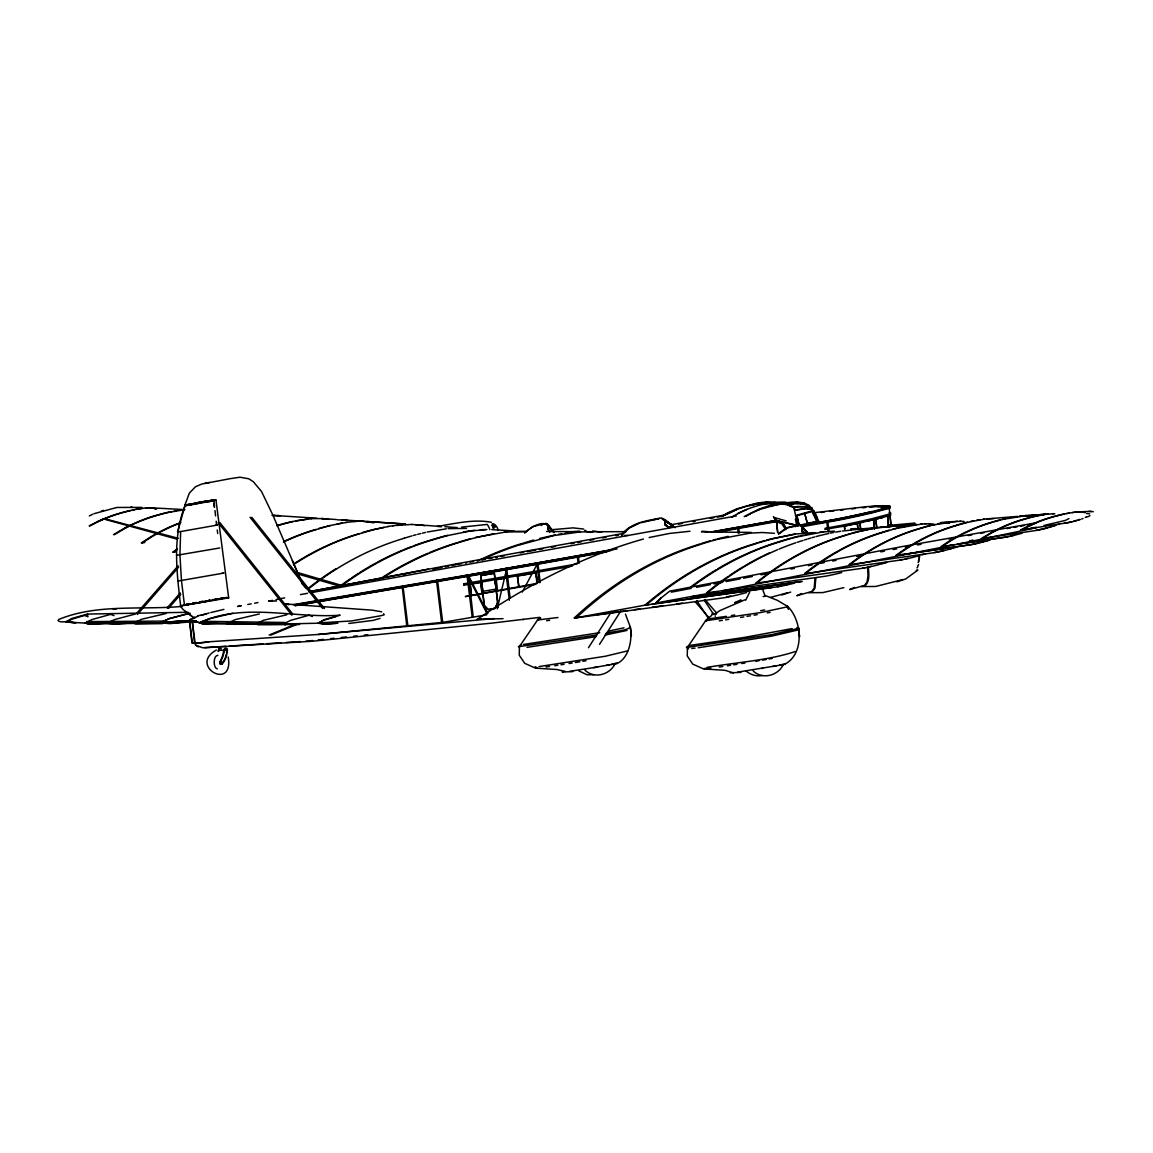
<?xml version="1.0" encoding="UTF-8"?>
<svg xmlns="http://www.w3.org/2000/svg" width="1153" height="1153" viewBox="0 0 1153 1153"><rect width="100%" height="100%" fill="white"/><g stroke="black" fill="none" stroke-linecap="round" stroke-linejoin="round"><path stroke-width="1.5" d="M226.781 650.249L226.579 652.67M885.518 506.7L885.201 505.735L888.3 505.864L889.885 506.225L889.972 507.594L871.048 512.624A266.055 23.406 -6.5 0 1 868.295 513.272M890.822 515.045L886.542 516.328M222.313 663.811A1.571 1.254 -89.8 0 1 220.396 661.836A26.332 21.013 -89.7 0 0 224.302 650.321C223.149 647.078 228.928 647.611 227.3 650.681A19.529 15.58 -89.8 0 1 222.313 663.811L221.78 663.811A1.571 1.254 -89.8 0 1 219.863 661.836A26.332 21.013 -89.7 0 0 223.783 650.321L223.797 650.119M215.899 525.105L217.427 525.047L180.661 531.562L179.911 554.852L181.468 580.564L184.451 605.08L180.603 605.628C176.798 572.464 172.244 537.658 184.97 505.763L206.834 501.469M537.255 583.072L536.044 573.113L537.24 583.231M518.605 586.373L517.769 576.082M189.308 621.02L195.924 621.553M804.578 533.81L801.868 530.539L801.926 528.218M801.71 529.89L802.574 527.281L801.854 528.405L802.502 527.397L806.639 532.412L802.502 527.397M665.137 522.093L665.094 524.629L668.942 527.829L672.314 525.927L665.973 521.113L664.791 523.938L666.088 520.983L672.603 525.898L669.028 527.815L665.195 524.5L669.028 527.815M786.274 528.78L782.483 522.713L776.387 520.349L758.717 523.534M222.154 662.312L221.996 663.494L220.266 663.998L219.877 661.836L221.607 661.332M522.266 592.065L536.549 565.33L536.419 563.01M189.596 621.251L192.119 621.885L192.421 620.89M627.679 650.883L605.339 656.244L539.042 666.578M800.571 525.191L806.999 532.182L801.292 525.955M806.999 532.182L802.301 526.503M491.971 525.264L493.715 525.004L495.516 526.69L493.902 528.117L491.971 525.264L493.859 526.69L492.763 528.031M630.345 627.419C632.608 640.246 628.659 661.101 613.785 664.69M786.822 605.527C802.949 620.184 805.198 657.08 781.864 665.468M189.611 621.323A10.968 0.966 -6.4 0 0 192.147 621.957L192.263 621.381M496.381 607.054L497.606 601.895M497.217 608.798L506.052 571.47M192.003 620.631L192.176 621.957A10.968 0.966 -6.4 0 0 196.096 621.842M177.533 531.994L184.956 505.763L214.386 500.661L204.283 502.29M572.176 566.137L464.01 585.133L463.852 583.793L577.293 563.86M481.536 580.737L482.876 591.345L495.992 589.111L494.824 578.431M663.912 519.614L665.555 520.334L662.413 518.446L672.372 525.912M859.85 522.799L860.873 530.495L859.85 522.799L863.41 522.05A268.087 23.593 -6.5 0 1 844.515 526.071L825.332 529.313M187.651 612.819L193.156 617.345L183.096 609.476L180.286 606.031L228.683 597.859L215.957 500.013L184.884 505.129L189.294 493.225L195.433 486.782L201.847 484.015L230.427 478.625L239.997 477.212L248.803 478.798L253.386 481.781L261.515 491.452L272.684 514.714L302.518 584.196L305.343 587.641L312.823 592.296L309.898 590.999M537.457 619.997L557.951 617.518M705.492 620.775L760.966 612.502L787.903 606.723L786.735 606.521M707.928 618.916L705.953 620.991L707.899 618.988L726.39 616.351M919.849 555.832L918.84 557.375M919.633 557.591L918.624 559.133M919.359 559.349L918.35 560.891M919.1 561.107L918.091 562.664M918.624 564.624L917.615 566.181M916.995 569.899L915.986 571.441M481.911 592.873L480.844 582.755M745.688 600.209L749.652 592.166M494.233 573.315L480.787 575.506L484.188 605.498L488.252 609.591L495.026 608.438L497.721 603.163L494.32 573.171L481.06 575.606M495.026 608.438L497.88 603.163L494.868 608.424L488.108 609.591L484.303 605.44L480.945 575.506M917.774 566.887L916.966 567.939M621.467 535.078C630.36 522.453 647.597 520.637 661.591 517.913M621.986 535.021L629.264 528.06L639.569 523.102M588.477 647.712L610.614 613.05M599.531 644.354L620.703 611.191M801.868 528.362L802.502 527.425M535.727 584.312L465.308 596.577L537.341 583.346M538.336 618.873L519.426 646.588L519.239 655.178L524.701 663.306L535.468 668.149L556.928 669.518L565.33 671.45M193.171 618.44L194.626 617.014M666.088 520.983C662.716 522.352 671.478 522.237 672.603 525.898M614.563 664.661C608.971 675.168 593.651 678.915 584.859 670.037M782.858 665.454C777.252 675.961 761.931 679.693 753.125 670.83M812.231 591.835L814.897 588.39L815.877 577.812M865.096 585.71C870.155 580.997 868.728 573.445 868.339 567.262M136.876 613.122L178.124 565.835M137.351 614.491L178.614 567.204M180.747 594.285L168.958 607.804L167.3 607.79L180.257 592.93M596.764 635.029L518.403 646.747L521.257 644.642M778.506 533.882L786.505 527.815L800.11 524.485M524.586 532.744L532.6 526.676L546.248 523.347L554.002 532.686M57.953 620.357C58.717 622.807 66.571 621.626 69.425 621.251L66.067 621.813L75.709 622.822M778.765 533.983L786.62 528.088L800.023 525.191M524.86 532.845C530.308 527.512 544.893 517.856 549.851 528.117M541.449 525.523L542.141 524.788M795.296 526.662L796.002 525.927M66.067 621.813L71.659 618.541L87.469 614.059L188.184 612.286M337.887 623.196L324.786 624.119L318.704 622.951L324.324 619.68L340.121 615.198C293.597 618.541 243.225 602.197 199.527 622.735C187.089 618.383 173.57 622.447 160.656 622.577L169.707 618.484L190.245 613.252M539.863 618.21L537.932 620.199L540.714 618.123M1089.974 515.535L1088.72 516.385A15.104 11.991 -89.8 0 1 1086.832 516.962M715.653 592.08L655.826 603.033L660.525 598.378M655.826 603.033L660.539 598.393M193.805 618.512L194.713 617.763M797.53 630.071L771.688 636.125L698.286 647.755M917.918 570.058L905.739 578.95L896.861 581.847M167.3 607.79L168.958 607.804M75.839 622.735L66.398 622.072L71.933 619.175L84.183 615.515L87.556 616.408M232.834 613.209L209.01 618.858L200.103 622.966L283.566 624.004L317.983 623.211L323.517 620.3L335.768 616.639M66.398 622.072L85.149 623.081L92.053 619.521L110.645 614.362L114.046 615.616M259.339 613.972L235.327 619.608L226.954 623.542L283.566 623.975L290.47 620.415L309.047 615.255L312.42 616.509M190.922 618.858L188.66 620.775L191.254 621.827L188.66 620.775L197.927 616.192M660.554 598.378L669.662 591.158L902.54 546.508L1036.057 522.828L1021.111 530.106M106.422 623.124L92.6 624.133L85.149 623.11L133.517 623.124L141.862 619.19L165.931 613.555M85.149 623.081L160.166 622.779L169.059 618.671L189.106 613.252M686.885 647.179L688.629 648.851M1034.817 527.973L1036.043 527.108M142.194 542.977L150.524 537.557M709.354 617.648L706.371 619.651L687.433 647.381L687.246 655.971L692.722 664.099L703.489 668.927L724.978 670.311L733.467 672.876M713.837 614.65L719.818 610.643L744.78 599.848M503.068 618.671L477.328 619.219C528.362 584.485 583.836 555.804 643.417 539.027M982.212 538.552L992.863 532.182A230.715 182.895 -89.8 0 1 1027.438 518.389A250.662 198.705 -89.8 0 1 1037.152 515.924L1044.214 514.598M113.498 534.646L124.308 528.29A230.715 185.676 -89.7 0 1 159.402 514.497A250.662 201.717 -89.7 0 1 169.275 512.033L171.61 511.557M114.363 534.661L125.173 528.29A230.715 185.676 -89.7 0 1 160.281 514.497A253.574 204.067 -89.7 0 1 167.891 512.537L182.16 510.087M1085.261 517.423L1086.184 516.861M731.578 517.279C747.648 507.176 766.803 501.656 785.813 502.117M736.868 509.511L721.591 516.501L727.601 512.97M721.591 516.501L736.623 509.511L746.755 506.181M744.175 516.616L759.25 509.006L769.181 505.663M745.775 516.313L750.444 513.661M672.242 525.941L668.971 527.815L665.05 524.629M813.514 510.592L816.915 517.366M89.185 525.912L97.919 521.459A223.365 179.753 -89.7 0 1 126.181 511.528A245.964 197.941 -89.7 0 1 130.577 510.433M89.862 525.912L98.596 521.473M992.488 532.182L997.46 529.602M124.524 528.276L129.568 525.696M58.616 619.507C97.601 603.423 141.127 610.211 182.102 606.392M380.072 618.383L373.226 620.372L348.84 623.456M749.652 505.663L752.03 504.553M740.961 599.805L734.692 602.731L741.422 601.001M801.551 593.521L796.838 595.712L811.64 591.547L814.205 588.145L815.099 577.682M854.416 587.396L849.703 589.587L864.505 585.421L867.07 582.02L868.022 575.664L867.532 566.815M750.646 505.475L757.146 503.76M750.589 505.446L756.296 503.976M403.694 574.857L405.092 574.324M737.718 513.546L746.913 509.352M97.919 521.459L104.361 518.634L178.268 538.307M727.5 512.97L736.666 508.905M750.199 513.661L759.452 509.612M1057.805 524.601L1059.42 523.88M465.74 563.212L466.533 562.866M888.833 507.161L889.871 506.772L882.16 508.977M217.888 655.351C213.017 655.394 213.118 668.264 217.283 668.87M536.88 583.404L536.044 572.825L525.883 574.626M496.568 557.533L497.375 557.187M496.035 557.519L496.381 557.36A20.581 12.251 79.8 0 1 497.217 557.115M94.027 513.69L116.842 507.464L141.733 507.378M693.198 521.761L694.884 521.286M269.139 635.015L295.327 624.306M270.739 635.101L296.912 624.393M1081.701 519.009L1082.998 518.49M373.053 580.492L375.301 580.06M403.377 574.756L405.611 574.324M1053.381 525.927L1055.197 525.278M1056.09 525.278L1044.762 528.65A252.608 200.247 -89.8 0 1 1036.706 530.38L981.318 538.552L991.969 532.182A230.715 182.895 -89.8 0 1 1026.545 518.389A253.574 201.011 -89.8 0 1 1029.96 517.423M736.565 508.891L756.714 503.169L766.385 501.886M759.222 509.612L779.442 503.904M699.929 543.957L695.547 545.398A437.996 347.269 -89.8 0 0 574.324 617.907M518.85 544.605L523.289 543.164A455.752 366.712 -89.7 0 1 533.695 540.051M520.637 544.62L553.771 535.583L580.161 531.908M781.849 594.977L790.727 592.08M1078.17 519.974L1079.626 519.499M1080.318 519.499L1072.737 521.646A229.072 181.583 -89.8 0 1 1068.355 522.626L1020.419 530.092L1029.024 525.653A223.365 177.072 -89.8 0 1 1056.854 515.708M757.478 542.789L753.572 544.043A414.95 328.965 -89.8 0 0 645.075 605.051L648.606 604.547M372.361 580.579L374.35 580.233M458.447 542.285L461.085 541.463A440.835 354.749 -89.7 0 1 470.366 538.782M787.701 592.743L770.507 597.413M921.823 554.91L925.182 553.858M843.852 587.626L822.824 592.599L808.613 592.7M902.713 579.599L875.689 586.473L861.478 586.574M701.557 543.438L710.162 540.843M956.572 547.171L944.797 550.457A320.865 254.352 -89.8 0 1 935.04 552.561L848.925 564.768A293.784 232.892 -89.8 0 1 919.114 528.636A318.632 252.593 -89.8 0 1 930.802 525.307L957.307 521.3M1049.59 527.137L1051.507 526.546M986.42 540.872L989.029 540.065M989.937 540.08L979.646 542.89A295.125 233.944 -89.8 0 1 971.143 544.706L896.803 555.487A267.539 212.08 -89.8 0 1 958.157 525.033A292.848 232.142 -89.8 0 1 968.361 522.165L984.287 519.181M563.615 671.579L562.145 672.012L572.796 671.608M882.016 563.558L885.763 562.448M886.657 562.462L875.66 565.474A375.388 297.575 -89.8 0 1 863.453 568.141L755.734 583.202A348.768 276.475 -89.8 0 1 843.448 535.785A373.241 295.874 -89.8 0 1 846.59 534.747M693.89 521.473L694.755 521.214M1021.976 533.262L1013.127 535.612A273.996 217.196 -89.8 0 1 1005.82 537.154L941.943 546.58L950.158 541.161A247.837 196.471 -89.8 0 1 994.794 521.617A271.589 215.294 -89.8 0 1 1003.571 519.239L1022.783 516.184M615.342 663.566L612.762 664.2M201.141 615.27L209.154 612.964M949.683 548.958L952.666 548.093M627.001 630.417L605.138 635.058M184.884 505.129L191.225 503.746M1076.671 520.421L1073.587 521.257M885.59 508.055L889.064 507.133L891.053 524.644M812.548 511.428L817.189 521.646L799.144 525.307L796.867 515.737L812.548 511.428L818.111 523.332L838.577 519.628A266.055 23.406 -6.5 0 0 866.897 513.604M713.03 540.065L715.898 539.273M918.48 555.89L912.009 557.576A346.318 274.529 -89.8 0 1 901.084 559.954L805.616 573.517A319.525 253.3 -89.8 0 1 884.12 532.037A344.127 272.8 -89.8 0 1 897.207 528.276L921.809 524.024M886.758 516.313L879.48 518.187M101.493 511.01L103.554 510.462L102.776 510.664M746.697 592.541L741.754 593.853A455.161 360.875 -89.8 0 1 724.776 597.672L576.111 617.821M1047.673 527.67L1043.869 528.65A252.608 200.247 -89.8 0 1 1035.798 530.38M981.246 542.27L983.812 541.593M1044.07 525.451L1065.516 520.378A76.53 60.72 -89.8 0 1 1068.946 518.605M641.169 522.684L658.694 518.764M878.543 509.914L882.376 508.963M878.759 509.972L882.376 509.035M841.748 572.551L839.125 573.228A410.958 325.78 -89.8 0 1 825.62 576.183L707.524 592.786A382.666 303.34 -89.8 0 1 762.234 556.813M135.55 613.958L114.738 619.536L107.056 623.254L115.286 624.177L128.185 623.182M717.397 538.898L728.192 536.361M874.738 510.865L878.745 509.9M876.554 526.835L875.675 519.138L883.313 517.236L879.681 518.173A256.557 22.57 -6.5 0 1 867.733 521.055L863.222 522.05M795.138 509.986L805.889 508.43L811.712 509.28L811.871 508.459L804.261 506.628L798.308 506.743L793.898 507.306L794.676 508.977M539.503 538.48L555.256 534.949M624.018 627.823L608.813 631.051M792.111 628.616L744.247 637.45L689.206 645.507L686.41 647.525L772.568 634.453L799.058 628.212L796.795 627.751M799 536.102L795.613 536.923A423.9 336.056 -89.8 0 0 792.385 537.759M475.555 537.428L505.504 532.052L526.258 531.663M210.797 612.574L223.884 609.404M874.94 510.851L870.76 511.817A265.767 23.391 -6.5 0 1 838.317 518.821M871.697 520.089L873.614 519.672L874.666 528.91M873.614 519.672L867.546 521.07M898.893 527.656L896.313 528.276A344.127 272.8 -89.8 0 0 892.624 529.227M422.387 533.162L425.644 532.398M746.51 506.181L756.844 503.803M769.08 505.663L779.313 503.27M769.109 506.282L789.272 502.665M935.155 524.5L931.696 525.321A318.632 252.593 -89.8 0 0 919.993 528.564A293.784 232.892 -89.8 0 0 849.79 564.725M290.887 521.877L288.538 522.424A318.632 256.427 -89.7 0 0 276.662 525.667M292.934 521.603L289.417 522.424A318.632 256.427 -89.7 0 0 277.527 525.682M654.327 519.571L659.257 518.432M1002.678 519.225L1005.286 518.634M649.125 537.543L669.461 533.45L689.97 531.245M780.84 664.993L781.979 664.733M800.701 535.684L803.353 535.107M593.881 674.707L587.036 674.779L578.691 670.801M762.176 675.485C756.325 676.753 750.257 674.692 745.847 670.801M828.762 533.464L820.648 535.352A408.681 323.964 -89.8 0 0 816.093 536.549M867.849 529.53L858.985 531.562A373.241 295.874 -89.8 0 0 844.342 535.741A348.768 276.475 -89.8 0 0 756.613 583.173M900.19 527.353L908.362 525.667M1036.043 527.786L957.538 544.173M384.05 527.353L375.056 529.386A373.241 300.371 -89.7 0 0 360.183 533.565A348.768 280.683 -89.7 0 0 293.41 564.696M427.331 532.023L446.427 528.78M854.085 524.038L857.356 523.376L858.048 529.53M970.48 521.459L973.622 520.781M292.055 521.603L307.937 518.994M1022.25 530.02L1027.424 528.924M1030.868 528.204L1034.313 527.469M849.3 525.047L854.272 524.038M1036.259 515.924L1040.928 515.002M197.552 615.817L206.272 614.016M269.024 601.073L272.512 600.353M275.999 599.632L284.719 597.845M611.335 664.488L617.374 662.802M779.428 665.281L785.481 663.58M219.719 547.978L176.539 555.328M844.702 529.155L844.342 526.071L849.473 525.047M1067.188 513.474L1065.343 513.849A245.964 194.987 -89.8 0 0 1057.546 515.694M722.513 590.74L954.151 544.85M204.787 483.395L209.486 482.487M186.224 604.431L189.524 603.783M969.587 540.771L972.945 540.108M612.056 664.373L593.579 667.63M780.149 665.166L737.43 672.185M186.022 604.821L189.409 604.158M805.99 534.516L810.069 533.724M830.434 533.104L833.835 532.441M726.159 581.573L740.125 578.864M743.613 578.186L752.332 576.486M761.052 574.799L769.786 573.099M937.865 523.721L941.554 523.001M790.857 569.049L794.374 568.371M808.44 565.662L811.957 564.999M671.334 592.166L691.267 588.318M696.498 587.295L710.45 584.6M713.938 583.937L722.672 582.251M196.37 502.766L199.8 502.117M388.748 526.46L374.192 529.386A373.241 300.371 -89.7 0 0 362.503 532.571M493.686 533.767L476.722 537.428A440.835 354.749 -89.7 0 0 462.252 541.463L458.289 542.717A414.95 333.923 -89.7 0 0 382.796 577.898M1007.981 518.072L1010.749 517.538M820.734 563.298L824.15 562.65M832.697 561.021L836.112 560.358M856.607 556.452L860.023 555.789M295.716 520.825L311.714 518.634M337.195 523.923L346.52 522.439M342.268 523.131L329.167 525.725A344.127 276.951 -89.7 0 0 326.674 526.359M192.897 603.134L196.313 602.486M199.728 601.852L203.144 601.203M308.73 591.792L457.078 563.774M309.408 591.648L428.368 569.164M247.78 604.475L251.21 603.841M254.568 603.206L257.941 602.572M880.878 551.855L884.38 551.192M893.114 549.549L896.616 548.886M905.35 547.243L908.852 546.58M1064.06 523.332L1067.664 522.626A229.072 181.583 -89.8 0 0 1072.045 521.646M437.203 526.474C454.945 523.577 473.35 518.922 491.308 522.266M196.327 602.86L192.839 603.509L196.241 602.846M441.959 567.377L432.851 569.078L434.479 568.89M445 566.8L448.719 566.109M451.947 565.503L455.421 564.84M188.559 622.029L169.65 623.629L160.166 622.779L163.582 622.144M1066.511 513.474L1069.09 513.114M203.087 501.512L206.358 500.906M456.242 563.918L623.485 533.392M458.029 564.35L461.459 563.716M470.006 562.131L473.436 561.497M481.983 559.911L485.413 559.277M917.572 544.951L921.06 544.302M948.962 539.114L952.436 538.465M135.982 509.28L146.287 507.896M205.047 601.232L210.091 600.309L206.646 600.987M213.464 599.69L216.822 599.07M606.046 633.386C612.056 631.426 627.981 630.85 630.057 627.001M671.161 524.716L723.378 515.247M488.872 558.643L492.345 558.009M501.022 556.423L504.495 555.789M520.133 552.936L523.635 552.301M527.123 551.667L535.857 550.067M539.359 549.433L542.847 548.799M551.581 547.214L555.083 546.58M570.807 543.726L574.295 543.092M577.797 542.458L581.285 541.824M590.019 540.238L593.564 539.59M602.399 537.99L605.93 537.341M678.425 524.183L681.956 523.548M710.248 518.403L713.779 517.769M672.329 525.682L665.612 520.133M968.275 535.568L971.82 534.92M980.655 533.32L984.201 532.672M575.678 617.835L645.536 605.066M767.163 612.892L770.118 612.358M189.928 504.221L213.435 499.998M552.359 530.654L553.123 531.043L548.424 525.364M189.207 604.086L185.777 604.705L189.294 604.086M192.652 603.466L196.096 602.846M199.541 602.226L202.986 601.607M206.43 600.972L209.86 600.353M213.305 599.733L216.75 599.113M220.194 598.493L223.639 597.874M717.31 517.12L720.827 516.486M300.4 594.602L307.491 593.319M311.036 592.685L736.291 515.953M710.94 532.081L776.387 520.349L782.498 522.799L786.346 528.247M800.427 525.653L838.49 518.807A266.055 23.406 -6.5 0 0 870.976 511.817M800.744 525.696L838.49 518.879M802.589 526.662L838.635 520.147A266.055 23.406 -6.5 0 0 871.12 513.143L890.03 508.113A24.026 2.119 -6.5 0 0 890.03 507.565M825.217 529.645L825.058 528.319L839.269 525.754A266.055 23.406 -6.5 0 0 871.754 518.749L890.664 513.719A24.026 2.119 -6.5 0 0 889.078 512.811M192.032 621.092A10.262 0.908 -6.5 0 1 189.726 620.963L192.205 642.87A10.262 0.908 -6.5 0 0 194.511 642.999L192.277 621.092L189.467 621.006L191.96 642.913A10.968 0.966 -6.5 0 0 194.54 643.043L195.116 642.999A10.262 0.908 -6.5 0 0 208.448 641.817L318.214 634.467L494.32 618.57M190.231 504.812L193.747 504.192M197.249 503.558L200.781 502.924M199.7 602.226L203.173 601.607M218.796 598.811L222.27 598.191M185.561 605.094L189.106 604.46M192.609 603.826L196.169 603.206M199.656 602.572L208.52 601.001M211.993 600.367L215.582 599.733M219.027 599.099L222.63 598.479M615.5 549.044L555.314 559.753A1900.173 166.392 -6.4 0 1 462.958 575.823L293.179 604.691M711.084 532.023L758.876 523.505M462.843 576.096L617.129 548.871M610.355 550.86L555.415 560.704A1900.173 167.199 -6.5 0 1 463.074 576.846L295.168 605.556M716.417 531.864L776.459 521.098L775.753 520.061M606.795 551.941L555.458 561.079A1900.173 166.392 -6.4 0 1 463.102 577.149L295.11 605.714M720.092 531.764L776.531 521.66L781.878 523.866L785.755 529.674M763.127 596.562L766.457 595.971L777.367 600.324L785.87 605.397M606.319 665.396L609.663 664.791M772.726 666.477L776.07 665.886M189.986 504.221L213.795 499.998L214.602 507.075M808.195 523.087L816.828 521.574L817.664 523.001M801.364 525.047L804.823 524.442M810.011 523.534L816.915 522.309M760.677 610.643L764.67 609.937M506.801 577.97L496.294 579.8L497.519 590.322M526.027 574.626L517.265 576.14L518.965 586.589M1006.915 528.593L1010.345 528.002M1013.775 527.397L1017.205 526.791M1020.636 526.186L1024.066 525.595M1027.496 524.99L1030.912 524.384M599.69 632.694L523.433 644.469M769.08 658.997L772.15 658.449M577.912 542.443L578.95 542.371M470.222 584.312L471.404 594.818L470.193 584.312L480.844 582.481L482.04 592.988M486.681 614.823L442.68 622.375L318.214 634.467M754.062 615.183L757.19 614.65M617.576 535.237L615.716 535.568L618.469 535.194M314.337 601.506L462.987 576.111A1900.173 167.199 -6.5 0 0 555.328 559.954L555.328 559.954M294.865 604.806L314.466 601.506M1068.399 513.114L1072.924 512.509M595.928 636.687L527.022 647.352M597.485 667.025L569.38 671.392M762.479 660.136L766.01 659.53M746.971 616.379L750.517 615.788M160.166 622.779L163.582 622.202M976.85 520.162L980.108 519.628M582.885 661.289L586.084 660.755M755.748 661.274L758.948 660.741M174.017 511.11L176.438 510.707M184.451 605.08L227.285 597.513L225.743 597.571M812.793 533.248L815.546 532.787M835.536 532.109L840.724 531.259M871.567 528.636L876.266 527.858M740.615 617.446L743.8 616.913M795.455 534.142L772.928 538.754A440.835 349.474 -89.8 0 0 758.674 542.804L754.768 544.043A414.95 328.965 -89.8 0 0 646.271 605.051L778.736 586.632A440.922 349.546 -89.8 0 0 793.869 583.288M731.333 615.558L734.735 615.01M575.347 662.514L579.873 661.779M741.883 663.537L744.896 663.047M387.869 526.46L393.504 525.696M463.535 531.908L474.719 530.279M216.433 650.018C187.795 665.713 234.03 692.088 228.236 657.008M761.643 668.423L763.344 668.149M558.513 534.315L561.828 533.781M568.962 663.523L572.219 663.018M733.74 664.834L736.998 664.315M725.583 619.867L728.84 619.348M800.946 525.537L814.436 523.505M554.737 665.728L557.85 665.252M560.963 664.777L564.076 664.301M727.442 665.8L730.555 665.324M546.652 620.732L549.707 620.271M719.27 620.833L722.326 620.372M946.368 545.787L941.05 546.565L949.25 541.146A247.837 196.471 -89.8 0 1 992.344 522.05M949.913 545.268L953.459 544.735M957.019 544.216L962.337 543.438M965.883 542.904L1004.912 537.154A270.292 214.271 -89.8 0 0 1008.27 536.491M142.468 508.329L134.108 509.655A245.964 197.941 -89.7 0 0 132.292 510.044M144.817 542.472L141.315 542.977L149.645 537.557A247.837 199.455 -89.7 0 1 180.877 522.482M176.222 551.739L172.719 552.229A267.539 215.308 -89.7 0 1 177.476 548.785M818.515 522.914L812.865 510.678L796.377 515.305L798.856 525.912M1043.321 514.598L1053.568 513.705M546.003 666.982L549.491 666.477M719.27 667.01L722.758 666.506M177.836 581.083L223.956 573.041L222.414 573.099M814.119 512.71L867.416 506.571L889.9 506.297M812.779 513.647L815.618 513.258M1013.559 517.063L1016.37 516.674M694.135 596.432L690.575 596.923L802.229 581.516M697.695 595.928L801.032 581.501M652.137 604.057L772.251 587.367M177.548 531.994L180.661 531.562M753.183 504.351L756.483 503.904M869.679 528.737L872.504 528.348M574.266 617.806L577.812 617.331M597.268 614.693L627.362 610.614M634.438 609.649L639.756 608.928M652.137 607.256L662.759 605.815M676.926 603.898L682.23 603.178M949.049 521.877L942.462 522.54M756.613 503.789L766.457 502.535M793.394 503.89L788.119 504.596L793.624 507.104L797.977 506.527M821.267 512.494L824.092 512.119M912.556 524.975L916.75 524.428M477.328 619.219L480.859 618.743M345.655 522.439L355.023 521.473M779.212 503.27L797.53 501.93M819.682 532.21L834.469 531.115M823.631 531.85L796.809 536.923A423.9 336.056 -89.8 0 0 783.319 540.728L779.615 541.896A397.843 315.389 -89.8 0 0 692.737 586.329L690.618 587.05L691.541 586.344A397.843 315.389 -89.8 0 1 716.431 569.611M842.454 531.029L851.073 530.092M392.625 525.682L412.14 524.428M312.434 641.241L492.057 623.096L539.806 617.359M522.9 619.55L523.75 619.435M740.846 672.401L730.209 672.79M749.536 533.234L717.728 539.287A455.752 361.336 -89.8 0 0 701.759 543.957L697.392 545.412A437.996 347.269 -89.8 0 0 576.154 617.907M1072.232 512.509L1074.827 512.263M829.699 511.399L833.878 510.88M667.558 601.419L669.619 601.174M461.589 527.137L487.243 524.428A14.427 8.59 79.8 0 1 489.852 529.659M552.763 531.274L548.396 525.537M565.143 533.248L568.458 532.845M184.725 621.957L170.284 623.312L160.656 622.577L183.788 620.833M707.063 667.371C735.239 662.528 770.161 660.15 795.21 651.517M710.839 668.149L703.892 668.509M210.019 500.95L213.06 500.719M797.617 506.484L808.801 506.945L812.116 508.358L811.885 509.525L806.091 508.646L795.066 510.26L793.624 507.104M550.658 529.803L573.084 527.872L583.649 529.054M887.536 525.537L914.891 523.044M691.786 648.505L695.028 648.13M840.796 510.073L843.52 509.756M1045.713 514.252L1048.091 513.979M305.704 641.255L312.809 640.506M318.142 639.944L323.46 639.382M330.58 638.632L334.125 638.258M341.23 637.508L346.563 636.946M353.668 636.197L357.228 635.822M364.334 635.072L367.893 634.698M851.663 508.877L855.238 508.502M983.379 519.181L993.771 518.591M950.288 521.761L960.838 521.271M1074.135 512.263L1076.686 512.091M880.964 527.238L885.619 526.806M397.41 525.062L402.138 524.629M448.171 528.622L466.504 528.42M862.285 507.796L865.759 507.479M801.522 533.248L805.861 532.859M504.337 532.052L507.277 531.792M212.296 623.211L202.034 623.571L193.56 620.876M850.9 529.789L884.164 526.964M747.692 533.219L762.392 532.513L774.47 533.32M181.295 510.087L184.523 509.9M885.922 526.82L915.914 524.442M986.925 518.85L1017.724 516.414M1046.91 514.123L1019.439 516.285L1047.443 514.065M268.635 601.117L276.432 600.987M890.001 515.405L890.822 524.673M268.735 601.117L271.661 600.886M217.398 623.211L202.568 623.802L200.103 622.966M152.816 623.24L87.109 623.96M545.239 523.938L546.162 524.038M799.101 525.076L800.023 525.019M571.081 531.792L579.599 531.202M272.137 624.306L202.568 623.802M758.04 503.659L780.307 503.486M1075.994 512.076L1078.487 511.961M145.624 507.896L148.117 507.781M336.474 623.312L323.921 624.061L317.983 623.211M225.642 646.3L202.524 647.755L195.419 645.046L192.248 621.092L189.452 621.006M229.202 646.069L262.999 643.936M266.559 643.72L280.799 642.826M286.131 642.48L300.356 641.587M204.73 647.755L311.742 641.284M299.564 624.522L258.171 624.767L256.024 623.946L263.72 620.199L286.78 614.808M310.849 518.619L322.422 518.576M875.675 519.138L876.756 526.82M920.916 524.024L925.902 523.808M354.144 521.473L359.159 521.257M113.052 609.043L116.626 608.856M1086.515 513.503L1089.614 513.806M1083.661 511.615L1090.118 511.442M891.096 526.575L877.159 527.858L858.091 531.562A373.241 295.874 -89.8 0 0 851.404 533.349M480.268 529.789L485.716 529.544M486.883 529.558L470.28 531L448.647 535.367A423.9 341.129 -89.7 0 0 434.94 539.172L431.193 540.339A397.843 320.159 -89.7 0 0 342.989 584.758L341.057 585.364L341.836 584.758A397.843 320.159 -89.7 0 1 350.123 578.878M850.712 528.852L855.857 528.622M852.701 529.587L862.026 529.169M812.735 532.628L794.258 534.127L771.732 538.754A440.835 349.474 -89.8 0 0 766.63 540.108M877.678 506.729L888.386 506.686M318.704 622.951L351.607 620.934L381.441 615.616L384.194 614.78L383.574 613.742M578.374 531.908L592.887 531.908M147.44 507.781L149.847 507.738M1077.796 511.961L1080.202 511.918M844.342 526.071L844.875 529.141M192.147 621.885L196.068 621.784M162.342 621.107L86.835 621.597M885.014 505.908L869.492 506.758A23.781 2.09 -6.5 0 1 889.626 506.801M885.1 506.657L880.921 506.657M162.645 623.629L135.852 623.96L133.517 623.124M766.269 501.886L781.763 502.967M766.226 502.521L774.931 502.463M788.839 502.636L797.703 502.622M763.661 503.284L779.313 503.659M800.614 503.832L783.348 503.875M800.24 503.731L806.495 504.841M337.296 519.844L344.718 520.032M940.704 522.554L943.356 522.54M924.994 523.808L929.851 523.808M587.05 531.735L626.137 531.677M358.295 521.257L363.181 521.257M808.887 507.003L812.072 508.314L808.772 506.081M285.252 622.49L202.294 621.28M211.287 499.984L215.957 500.013M857.356 523.376L857.904 529.53M624.551 535.41L628.082 535.424M226.161 597.845L228.683 597.859M497.88 603.163L498.082 606.363M516.688 531.317L525.48 531.374M546.58 531.49L580.002 531.706M235.832 624.422L226.954 623.542M1052.66 513.705L1054.808 513.719M891.139 525.955L899.888 526.316M701.428 531.922L751.266 532.412M1090.536 511.456L1093.26 511.716M149.184 507.738L151.49 507.781M1079.511 511.918L1081.802 511.961M130.851 507.104L132.134 507.133M1088.864 511.399L1091.531 511.485M1025.262 515.391L1030.205 515.766M272.036 515.348L275.019 515.477M224.331 650.119L227.3 650.249L218.277 650.292A26.332 21.057 -89.8 0 1 218.104 651.416M702.191 531.202L708.619 531.749M959.93 521.271L964.196 521.459M944.437 522.54L947.031 522.626M783.809 522.395L795.498 524.961M184.754 509.626L150.812 507.781L152.989 507.925M491.711 529.631L515.074 530.971M946.123 522.626L948.919 522.741M928.958 523.793L933.627 524.038M341.922 519.917L346.332 520.234M362.301 521.257L373.961 522.785M366.726 521.502L404.905 523.981M274.731 515.477L316.859 518.23M322.134 518.576L336.402 519.513M341.749 519.859L405.553 524.038M411.852 524.442L439.639 526.359M444.856 526.705L457.02 527.555M1081.11 511.961L1084.613 512.336M208.909 641.76L209.01 641.76A10.968 0.966 -6.5 0 1 194.569 643.043M592.757 530.956L601.664 532.196M274.14 515.477L277.815 515.795M321.543 518.576L325.636 518.98M948.011 522.741L949.596 522.943M345.453 520.234L348.134 520.493M438.356 526.402L441.253 526.82M781.734 503.587L787.96 504.538L793.754 507.075L797.818 525.581M780.74 503.76L786.966 504.711L792.76 507.262M415.556 524.716L419.13 525.119M781.547 503.616L783.665 503.875M797.429 501.93L804.39 503.068M797.314 502.564L804.405 503.775M780.005 503.313L774.513 502.492M806.221 504.726L810.473 506.859M152.311 507.911L156.491 508.977M1082.595 512.091L1085.088 512.681M277.815 515.348L280.438 515.91M890.231 524.961L892.047 525.278L890.447 524.918M325.722 518.677L328.735 519.354M796.982 525.523L776.228 520.349L773.317 516.659M420.686 524.774L424.463 525.754M177.36 539.258L103.554 518.965M381.701 611.811L372.289 610.168L285.166 603.956L288.985 604.619L287.63 603.97M774.139 517.466L786.202 520.925M344.978 586.401L296.407 572.176M339.919 586.257L296.451 573.545M153.666 508.156L155.828 508.963M667.991 522.885L662.355 518.634L672.833 525.595M662.355 518.634L665.555 520.334M716.042 614.477L712.914 613.281L704.209 600.108M1035.264 523.159L1036.057 523.491M787.802 504.553L790.223 505.619M283.566 624.004L285.497 624.854M812.26 509.741L813.571 510.347L819.48 522.655M804.29 503.068L809.161 505.418L810.617 507.651M804.088 503.688L808.916 505.951M553.123 531.043L552.215 530.683L552.964 531.057M535.136 666.751L537.24 667.818L535.871 667.731M662.471 518.936L675.182 527.714M195.448 645.046L198.374 646.876M662.125 518.821L667.702 522.986M664.892 524.759L669.331 528.29M814.249 515.348L817.059 517.625M800.586 525.422L802.272 526.676M546.724 524.284L547.877 525.278M547.401 524.817L553.555 531.922M774.225 518.216L775.003 519.095M705.088 599.661L716.719 613.151M694.985 601.506L708.951 617.705M800.038 524.874L804.794 530.553M548.41 526.59L550.658 529.299M800.6 525.019L806.754 532.484M251.801 517.337L324.44 608.496M250.071 517.322L322.71 608.481M219.877 522.626L292.516 613.785M218.148 522.612L291.911 615.183M547.848 529.486L549.837 532.009M801.739 530.625L803.727 533.133M801.897 530.539L803.598 532.729M549.808 531.547L547.891 528.622M466.936 574.843L472.226 617.316M786.778 606.723L788.594 609.404M578.33 556.25L579.152 563.226M577.336 556.438L578.143 563.399M537.932 563.298L540.209 582.51M536.938 563.486L539.215 582.697M696.729 600.569L708.346 618.109A6.774 2.637 -34 0 0 712.9 613.281A6.774 2.637 -34 0 0 712.107 613.828M506.715 568.818L510.145 598.393M505.331 568.4L509.338 600.309M468.06 574.843L487.849 613.468M402.181 586.589L406.778 625.863M437.535 580.074L442.68 622.375M436.483 580.262L441.628 622.476M402.988 585.983L407.845 625.762M468.795 577.912L487.056 613.713M812.245 511.485L816.872 521.689M221.333 648.779L218.594 648.202L218.811 650.292A26.332 21.057 -89.8 0 1 218.638 651.416M292.386 560.589L302.518 584.196M762.825 589.918L765.116 595.986M625.445 614.088L630.345 627.174L631.44 635.807M796.882 515.737L799.144 525.307M795.368 519.138L796.867 525.927M799.533 636.341L798.467 628.198L799.562 636.586M217.254 530.005L217.701 533.508M87.469 614.059L87.801 616.826M873.455 519.672L874.507 528.91M827.796 521.43L828.964 531.792M826.802 521.603L827.782 530.25M777.771 532.571L776.387 520.349L777.626 532.571M738.713 527.829L739.304 533.003M737.718 528.016L738.295 533.176M494.046 570.721L498.226 607.487M468.536 575.592L473.22 617.143M463.852 583.793L464.01 585.133M214.991 510.606L215.582 515.924M216.188 521.228L216.577 524.759M213.838 503.53L214.227 507.075M730.714 596.043A455.161 360.875 -89.8 0 1 726.621 596.923M758.933 542.342A440.835 349.474 -89.8 0 1 765.03 540.555M787.139 584.614A440.922 349.546 -89.8 0 1 784.487 585.205M780.826 585.969A440.922 349.546 -89.8 0 1 777.54 586.632M790.771 538.206A423.9 336.056 -89.8 0 0 782.123 540.728L778.419 541.896A397.843 315.389 -89.8 0 0 717.843 568.76M847.772 534.401A373.241 295.874 -89.8 0 1 850.121 533.709M871.365 566.282A375.388 297.575 -89.8 0 1 868.151 566.988M865.211 567.607A375.388 297.575 -89.8 0 1 862.559 568.141M804.693 573.459A319.525 253.3 -89.8 0 1 883.212 532.023M908.06 558.297A346.318 274.529 -89.8 0 1 905.191 558.931M902.554 559.479A346.318 274.529 -89.8 0 1 900.19 559.94M883.212 531.965A344.127 272.8 -89.8 0 1 889.179 530.178M943.889 550.442A320.865 254.352 -89.8 0 1 934.146 552.546M957.264 525.033A267.539 212.08 -89.8 0 0 895.881 555.415L970.25 544.692A295.125 233.944 -89.8 0 0 978.753 542.876M957.249 524.946A292.848 232.142 -89.8 0 1 967.468 522.165M1014.366 535.093A270.292 214.271 -89.8 0 1 1010.187 536.073M993.9 521.56A271.589 215.294 -89.8 0 1 1000.213 519.844M1031.935 516.933A253.574 201.011 -89.8 0 1 1034.039 516.429M1056.854 515.694A245.964 194.987 -89.8 0 1 1064.651 513.849M706.587 592.757A382.666 303.34 -89.8 0 1 728.004 576.543M729.287 575.664A382.666 303.34 -89.8 0 1 743.743 566.454M745.083 565.662A382.666 303.34 -89.8 0 1 769.599 552.835M763.617 556.135A382.666 303.34 -89.8 0 1 777.482 549.765M778.88 549.174A382.666 303.34 -89.8 0 1 795.858 542.76M797.285 542.285A382.666 303.34 -89.8 0 1 803.021 540.454M804.448 539.979A408.681 323.964 -89.8 0 1 806.769 539.258M807.936 538.898A408.681 323.964 -89.8 0 1 810.53 538.12M811.827 537.73A408.681 323.964 -89.8 0 1 814.667 536.938M1029.701 525.624A223.365 177.072 -89.8 0 1 1057.546 515.722M584.585 530.38A9.051 5.39 79.8 0 1 586.027 530.697M492.23 523.606A9.051 5.39 79.8 0 1 498.24 530.265M89.358 515.982A76.53 61.556 -89.7 0 1 92.831 514.224M481.968 559.695A437.996 352.429 -89.7 0 1 520.608 544.475M477.155 561.151A437.996 352.429 -89.7 0 1 518.821 544.475M330.032 525.725A344.127 276.951 -89.7 0 0 316.729 529.414A319.525 257.148 -89.7 0 0 283.407 542.083M173.555 552.172A267.539 215.308 -89.7 0 1 177.144 549.621M150.51 537.529A247.837 199.455 -89.7 0 1 180.199 523.058M134.771 509.669A245.964 197.941 -89.7 0 0 126.859 511.514A223.365 179.753 -89.7 0 0 98.596 521.444M378.66 579.844A414.95 333.923 -89.7 0 1 428.037 553.224M429.637 552.561A414.95 333.923 -89.7 0 1 457.121 542.703M447.479 535.352A423.9 341.129 -89.7 0 0 433.787 539.157L430.026 540.325A397.843 320.159 -89.7 0 0 413.12 546.003M351.506 577.927A397.843 320.159 -89.7 0 1 358.54 573.3M359.967 572.407A397.843 320.159 -89.7 0 1 375.777 563.096M377.247 562.304A397.843 320.159 -89.7 0 1 402.498 550.212M404.011 549.577A397.843 320.159 -89.7 0 1 411.592 546.58M308.399 588.938A382.666 307.952 -89.7 0 1 404.328 538.235M404.328 538.192A408.681 328.893 -89.7 0 1 411.823 535.943M413.25 535.525A408.681 328.893 -89.7 0 1 416.132 534.747M417.674 534.343A408.681 328.893 -89.7 0 1 420.759 533.551M307.505 588.938A382.666 307.952 -89.7 0 1 336.013 568.717M293.972 563.759A348.768 280.683 -89.7 0 1 359.318 533.608M283.897 541.449A319.525 257.148 -89.7 0 1 315.879 529.472M318.718 528.55A344.127 276.951 -89.7 0 1 325.42 526.676M196.125 620.991A10.262 0.908 -6.5 0 1 192.623 621.092M226.233 654.673A19.529 15.58 -89.8 0 1 223.264 661.836M222.558 662.86A19.529 15.58 -89.8 0 1 221.78 663.811M708.346 618.109A6.774 2.637 -34 0 1 708.691 617.359M715.364 615.961A10.218 3.978 -34 0 1 715.163 616.279M548.035 527.08L547.834 528.751L548.684 526.143L547.963 527.195M546.738 523.88L547.992 525.134L546.738 523.88M241.063 605.757L237.619 606.478L241.107 605.757M203.014 622.101L199.527 622.735L203.014 622.13M804.722 513.575L807.46 523.621L804.722 513.575M195.996 621.035L192.075 621.136L195.981 621.035M887.565 516.083L888.632 526.863L887.565 516.083"/></g></svg>
